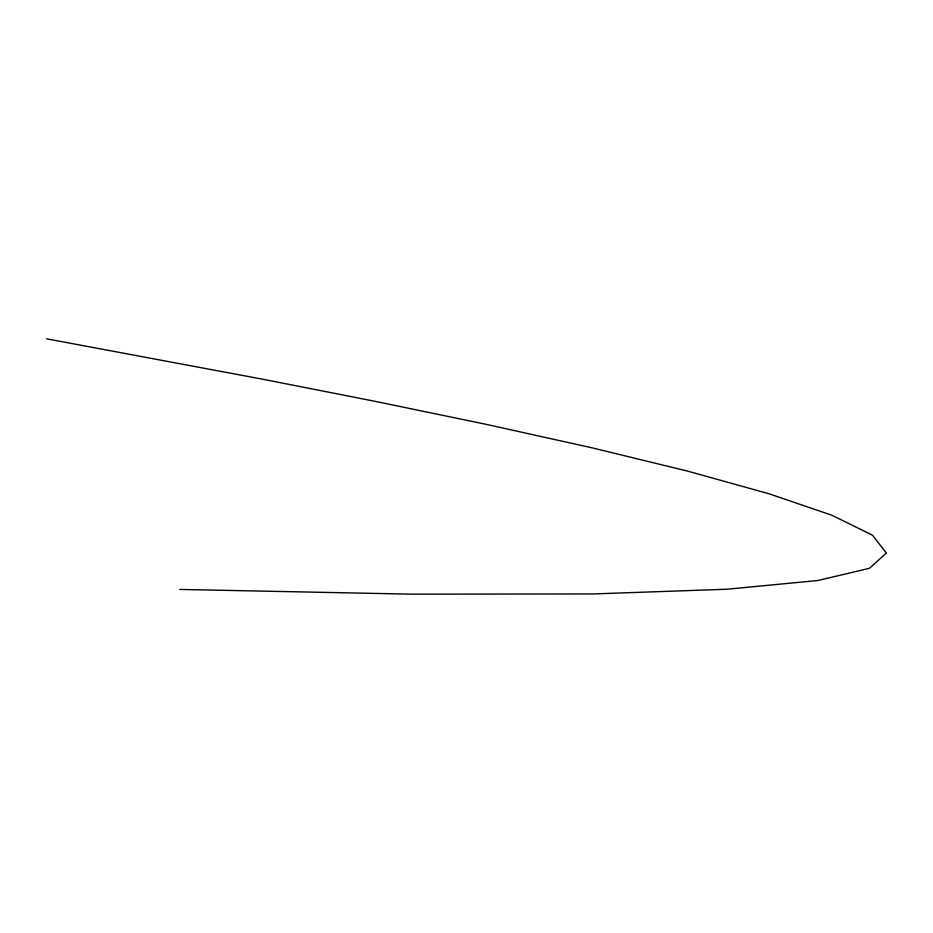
<?xml version="1.0" encoding="UTF-8"?>
<svg xmlns="http://www.w3.org/2000/svg" width="933" height="933" viewBox="0 0 933 933"><rect width="100%" height="100%" fill="white"/><g stroke="black" fill="none" stroke-linecap="round" stroke-linejoin="round"><path stroke-width="1.4" d="M179.801 589.434L412.281 594.169L593.365 593.936L727.169 589.224L817.856 580.513L869.533 568.279L886.35 553.012L872.437 535.18L831.933 515.261L768.967 493.755L687.679 471.13L592.198 447.863L486.664 424.445L375.206 401.353L261.963 379.066L46.65 338.831"/></g></svg>
